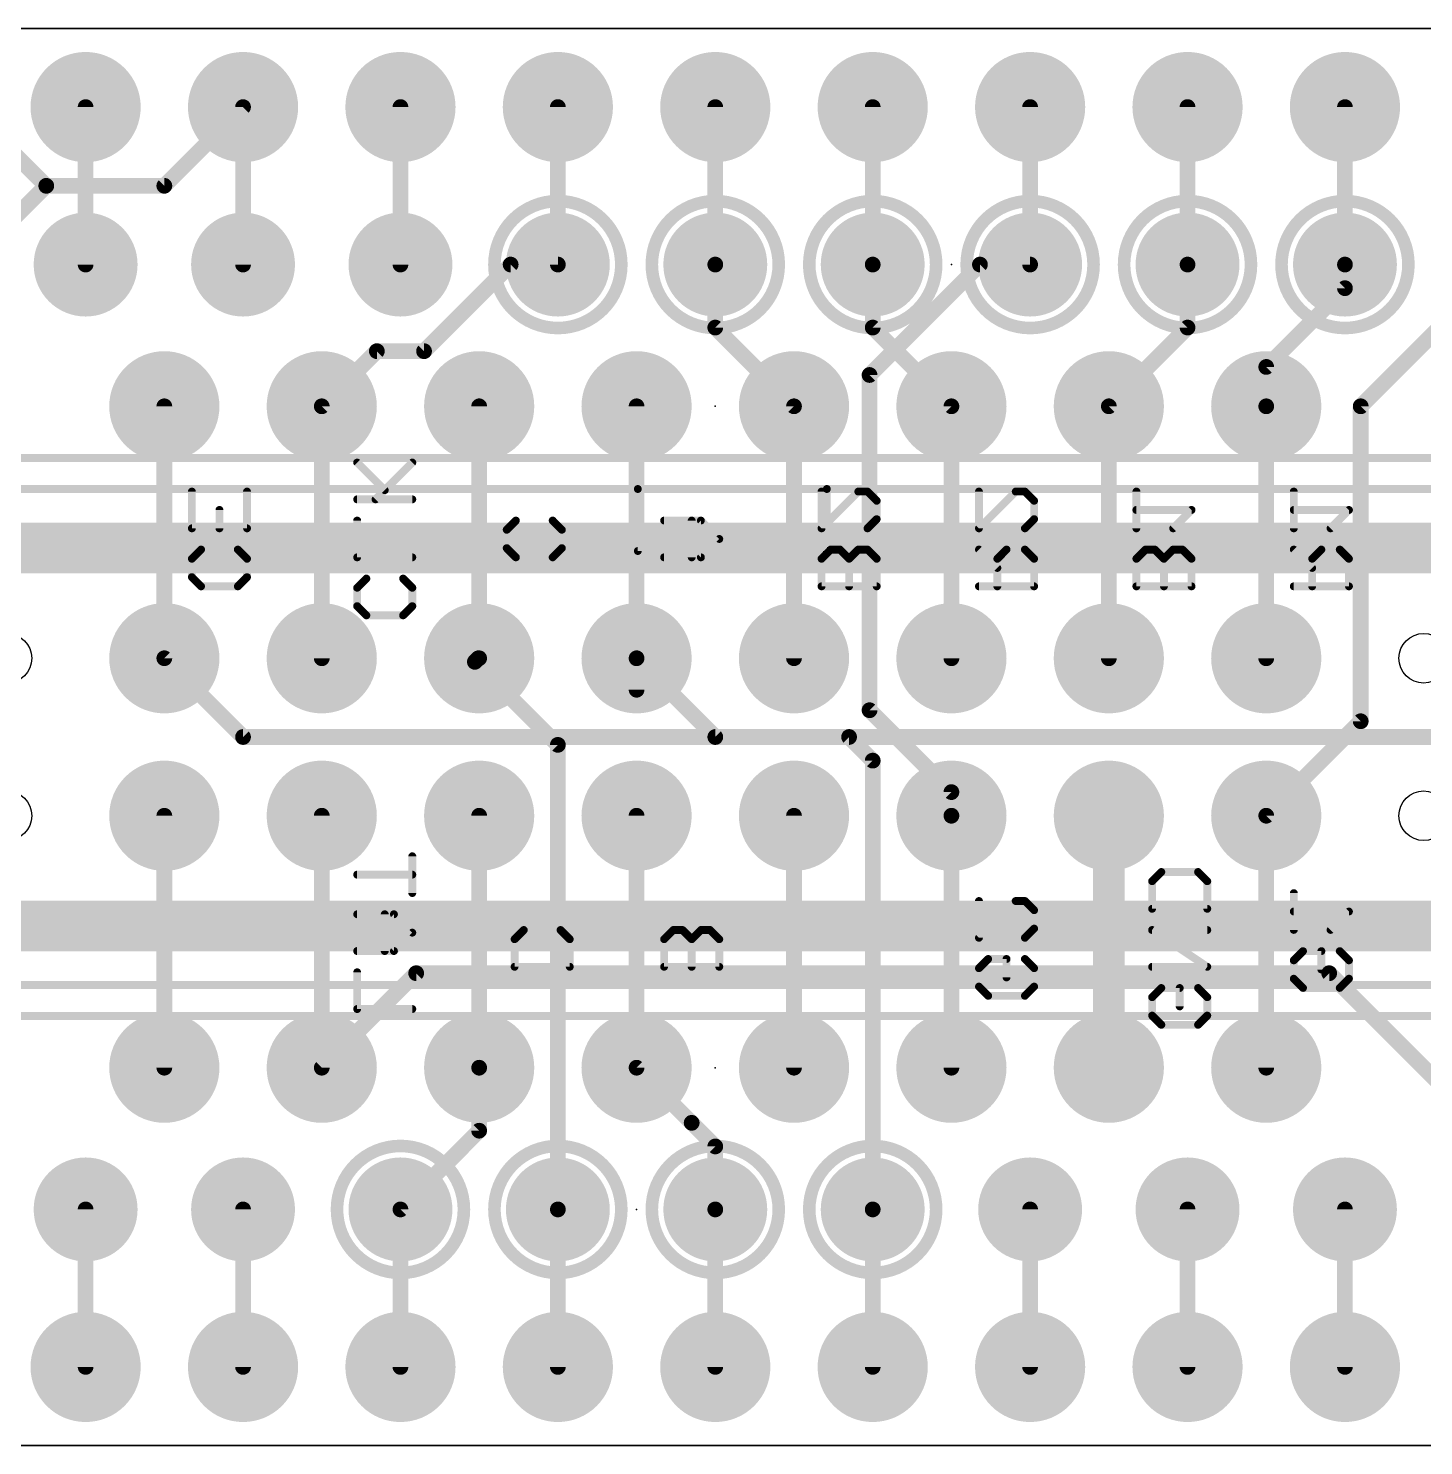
# Model space of a CAD drawing. Extents: x -3.2 to 50.9, y 0 to 22.9.
# Drawn here: x 15.59 to 38.1, y 0 to 22.86 of the extents above; entities that cross this region are included whole.
import ezdxf

# ---------------------------------------------------------------- set-up
doc = ezdxf.new("R2010")
doc.units = 0
for name, color, linetype in [('1', 12, 'CONTINUOUS'), ('16', 5, 'CONTINUOUS'), ('17', 110, 'CONTINUOUS'), ('20', 4, 'CONTINUOUS'), ('21', 40, 'CONTINUOUS'), ('22', 6, 'CONTINUOUS'), ('23', 53, 'CONTINUOUS')]:
    doc.layers.add(name, color=color, linetype=linetype)

# ---------------------------------------------------------------- blocks, each defined once
blk = doc.blocks.new('ROUNDP')
at = {"const_width": 0.5}
blk.add_lwpolyline([(0, -0.25, 1), (0, 0.25, 1), (0, -0.25)], format="xyb", dxfattribs=at)

msp = doc.modelspace()

# ---------------------------------------------------------------- linework, layer by layer
at = {"layer": '1'}
for points, const_width in [([(19.05, 21.59), (17.78, 20.32)], 0.254), ([(15.875, 20.32), (15.24, 20.955)], 0.254), ([(14.732, 19.177), (15.875, 20.32)], 0.254), ([(17.78, 20.32), (15.875, 20.32)], 0.254), ([(29.21, 18.034), (29.21, 19.05)], 0.254), ([(30.48, 16.764), (29.21, 18.034)], 0.254), ([(13.97, 14.478), (16.002, 14.478)], 0.8128), ([(45.212, 14.478), (16.002, 14.478)], 0.8128), ([(15.809, 14.671), (16.002, 14.478)], 0.4064), ([(17.78, 12.7), (19.05, 11.43)], 0.254), ([(19.05, 11.43), (41.021, 11.43)], 0.254), ([(33.02, 10.16), (33.02, 8.382)], 0.508), ([(33.02, 8.382), (14.732, 8.382)], 0.8128), ([(45.212, 8.382), (33.02, 8.382)], 0.8128), ([(21.844, 7.62), (20.32, 6.096)], 0.254), ([(21.844, 7.62), (36.576, 7.62)], 0.254), ([(36.576, 7.62), (39.37, 4.826)], 0.254)]:
    msp.add_lwpolyline(points, dxfattribs=dict(at, const_width=const_width))
for points, const_width in [([(19.0949, 21.5451, 1), (19.0051, 21.6349)], 0.127), ([(15.875, 20.3835, 1), (15.875, 20.2565)], 0.127), ([(15.9199, 20.2751, 1), (15.8301, 20.3649)], 0.127), ([(15.8301, 20.2751, 1), (15.9199, 20.3649)], 0.127), ([(17.7351, 20.3649, 1), (17.8249, 20.2751)], 0.127), ([(17.78, 20.2565, 1), (17.78, 20.3835)], 0.127), ([(29.2735, 19.05, 1), (29.1465, 19.05)], 0.127), ([(29.2549, 18.0789, 1), (29.1651, 17.9891)], 0.127), ([(29.1465, 18.034, 1), (29.2735, 18.034)], 0.127), ([(30.4351, 16.7191, 1), (30.5249, 16.8089)], 0.127), ([(16.002, 14.6812, 1), (16.002, 14.2748)], 0.4064), ([(15.8808, 14.7428, 1), (15.7372, 14.5992)], 0.2032), ([(16.002, 14.2748, 1), (16.002, 14.6812)], 0.4064), ([(15.9302, 14.4062, 1), (16.0738, 14.5498)], 0.2032), ([(17.8249, 12.7449, 1), (17.7351, 12.6551)], 0.127), ([(19.05, 11.4935, 1), (19.05, 11.3665)], 0.127), ([(19.0051, 11.3851, 1), (19.0949, 11.4749)], 0.127), ([(33.147, 10.16, 1), (32.893, 10.16)], 0.254), ([(33.02, 8.5852, 1), (33.02, 8.1788)], 0.4064), ([(33.02, 8.1788, 1), (33.02, 8.5852)], 0.4064), ([(32.893, 8.382, 1), (33.147, 8.382)], 0.254), ([(21.844, 7.6835, 1), (21.844, 7.5565)], 0.127), ([(21.8889, 7.5751, 1), (21.7991, 7.6649)], 0.127), ([(36.6209, 7.6649, 1), (36.5311, 7.5751)], 0.127), ([(36.576, 7.5565, 1), (36.576, 7.6835)], 0.127), ([(20.2751, 6.1409, 1), (20.3649, 6.0511)], 0.127)]:
    msp.add_lwpolyline(points, format="xyb", dxfattribs=dict(at, const_width=const_width))
at = {"layer": '16'}
for points, const_width in [([(16.51, 21.59), (16.51, 19.05)], 0.254), ([(19.05, 19.05), (19.05, 21.59)], 0.254), ([(21.59, 19.05), (21.59, 21.59)], 0.254), ([(24.13, 21.59), (24.13, 19.05)], 0.254), ([(26.67, 19.05), (26.67, 21.59)], 0.254), ([(29.21, 21.59), (29.21, 19.05)], 0.254), ([(31.75, 19.05), (31.75, 21.59)], 0.254), ([(34.29, 21.59), (34.29, 19.05)], 0.254), ([(36.83, 19.05), (36.83, 21.59)], 0.254), ([(21.971, 17.653), (23.368, 19.05)], 0.254), ([(23.368, 19.05), (24.13, 19.05)], 0.254), ([(26.67, 18.034), (26.67, 19.05)], 0.254), ([(29.1592, 17.269), (30.9402, 19.05)], 0.254), ([(30.9402, 19.05), (31.75, 19.05)], 0.254), ([(34.29, 18.034), (34.29, 19.05)], 0.254), ([(36.83, 18.669), (36.83, 19.05)], 0.254), ([(37.084, 16.764), (39.37, 19.05)], 0.254), ([(35.56, 17.399), (36.83, 18.669)], 0.254), ([(27.94, 16.764), (26.67, 18.034)], 0.254), ([(33.02, 16.764), (34.29, 18.034)], 0.254), ([(20.32, 16.764), (21.209, 17.653)], 0.254), ([(21.209, 17.653), (21.971, 17.653)], 0.254), ([(29.1592, 11.8618), (29.1592, 17.269)], 0.254), ([(35.56, 16.764), (35.56, 17.399)], 0.254), ([(17.78, 16.764), (17.78, 12.7)], 0.254), ([(20.32, 12.7), (20.32, 16.764)], 0.254), ([(22.86, 16.764), (22.86, 12.7)], 0.254), ([(25.4, 12.7), (25.4, 16.764)], 0.254), ([(27.94, 16.764), (27.94, 12.7)], 0.254), ([(30.48, 12.7), (30.48, 16.764)], 0.254), ([(33.02, 16.764), (33.02, 12.7)], 0.254), ([(35.56, 12.7), (35.56, 16.764)], 0.254), ([(37.084, 11.684), (37.084, 16.764)], 0.254), ([(22.7907, 12.6423), (22.8484, 12.7)], 0.254), ([(22.8484, 12.7), (22.86, 12.7)], 0.254), ([(25.4, 12.192), (25.4, 12.7)], 0.254), ([(25.4, 12.7), (26.67, 11.43)], 0.254), ([(24.13, 11.303), (22.7907, 12.6423)], 0.254), ([(30.48, 10.541), (29.1592, 11.8618)], 0.254), ([(35.56, 10.16), (37.084, 11.684)], 0.254), ([(24.13, 3.81), (24.13, 11.303)], 0.254), ([(26.67, 11.43), (28.829, 11.43)], 0.254), ([(28.829, 11.43), (29.21, 11.049)], 0.254), ([(29.21, 11.049), (29.21, 3.81)], 0.254), ([(30.48, 10.16), (30.48, 10.541)], 0.254), ([(17.78, 6.096), (17.78, 10.16)], 0.254), ([(20.32, 10.16), (20.32, 6.096)], 0.254), ([(22.86, 10.16), (22.86, 6.096)], 0.254), ([(25.4, 6.096), (25.4, 10.16)], 0.254), ([(27.94, 10.16), (27.94, 6.096)], 0.254), ([(30.48, 6.096), (30.48, 10.16)], 0.254), ([(33.02, 6.096), (33.02, 10.16)], 0.508), ([(35.56, 6.096), (35.56, 10.16)], 0.254), ([(22.86, 6.096), (22.86, 5.08)], 0.254), ([(25.4, 6.096), (26.289, 5.207)], 0.254), ([(26.289, 5.207), (26.67, 4.826)], 0.254), ([(22.86, 5.08), (21.59, 3.81)], 0.254), ([(26.67, 4.826), (26.67, 3.81)], 0.254), ([(16.51, 3.81), (16.51, 1.27)], 0.254), ([(19.05, 3.81), (19.05, 1.27)], 0.254), ([(21.59, 3.81), (21.59, 1.27)], 0.254), ([(24.13, 3.81), (24.13, 1.27)], 0.254), ([(26.67, 3.81), (26.67, 1.27)], 0.254), ([(29.21, 3.81), (29.21, 1.27)], 0.254), ([(31.75, 3.81), (31.75, 1.27)], 0.254), ([(34.29, 3.81), (34.29, 1.27)], 0.254), ([(36.83, 3.81), (36.83, 1.27)], 0.254)]:
    msp.add_lwpolyline(points, dxfattribs=dict(at, const_width=const_width))
for points, const_width in [([(16.5735, 21.59, 1), (16.4465, 21.59)], 0.127), ([(19.1135, 21.59, 1), (18.9865, 21.59)], 0.127), ([(21.6535, 21.59, 1), (21.5265, 21.59)], 0.127), ([(24.1935, 21.59, 1), (24.0665, 21.59)], 0.127), ([(26.7335, 21.59, 1), (26.6065, 21.59)], 0.127), ([(29.2735, 21.59, 1), (29.1465, 21.59)], 0.127), ([(31.8135, 21.59, 1), (31.6865, 21.59)], 0.127), ([(34.3535, 21.59, 1), (34.2265, 21.59)], 0.127), ([(36.8935, 21.59, 1), (36.7665, 21.59)], 0.127), ([(16.4465, 19.05, 1), (16.5735, 19.05)], 0.127), ([(18.9865, 19.05, 1), (19.1135, 19.05)], 0.127), ([(21.5265, 19.05, 1), (21.6535, 19.05)], 0.127), ([(23.368, 19.1135, 1), (23.368, 18.9865)], 0.127), ([(23.4129, 19.0051, 1), (23.3231, 19.0949)], 0.127), ([(24.0665, 19.05, 1), (24.1935, 19.05)], 0.127), ([(24.13, 18.9865, 1), (24.13, 19.1135)], 0.127), ([(26.7335, 19.05, 1), (26.6065, 19.05)], 0.127), ([(26.6065, 19.05, 1), (26.7335, 19.05)], 0.127), ([(29.1465, 19.05, 1), (29.2735, 19.05)], 0.127), ([(30.9402, 19.1135, 1), (30.9402, 18.9865)], 0.127), ([(30.9851, 19.0051, 1), (30.8953, 19.0949)], 0.127), ([(31.6865, 19.05, 1), (31.8135, 19.05)], 0.127), ([(31.75, 18.9865, 1), (31.75, 19.1135)], 0.127), ([(34.3535, 19.05, 1), (34.2265, 19.05)], 0.127), ([(34.2265, 19.05, 1), (34.3535, 19.05)], 0.127), ([(36.8935, 19.05, 1), (36.7665, 19.05)], 0.127), ([(36.7665, 19.05, 1), (36.8935, 19.05)], 0.127), ([(36.8749, 18.6241, 1), (36.7851, 18.7139)], 0.127), ([(36.7665, 18.669, 1), (36.8935, 18.669)], 0.127), ([(26.7149, 18.0789, 1), (26.6251, 17.9891)], 0.127), ([(26.6065, 18.034, 1), (26.7335, 18.034)], 0.127), ([(34.2265, 18.034, 1), (34.3535, 18.034)], 0.127), ([(34.3349, 17.9891, 1), (34.2451, 18.0789)], 0.127), ([(21.209, 17.7165, 1), (21.209, 17.5895)], 0.127), ([(21.2539, 17.6081, 1), (21.1641, 17.6979)], 0.127), ([(21.9261, 17.6979, 1), (22.0159, 17.6081)], 0.127), ([(21.971, 17.5895, 1), (21.971, 17.7165)], 0.127), ([(29.2227, 17.269, 1), (29.0957, 17.269)], 0.127), ([(29.1143, 17.3139, 1), (29.2041, 17.2241)], 0.127), ([(35.6235, 17.399, 1), (35.4965, 17.399)], 0.127), ([(35.5151, 17.4439, 1), (35.6049, 17.3541)], 0.127), ([(17.8435, 16.764, 1), (17.7165, 16.764)], 0.127), ([(20.3835, 16.764, 1), (20.2565, 16.764)], 0.127), ([(20.2751, 16.8089, 1), (20.3649, 16.7191)], 0.127), ([(22.9235, 16.764, 1), (22.7965, 16.764)], 0.127), ([(25.4635, 16.764, 1), (25.3365, 16.764)], 0.127), ([(28.0035, 16.764, 1), (27.8765, 16.764)], 0.127), ([(27.8951, 16.7191, 1), (27.9849, 16.8089)], 0.127), ([(30.5435, 16.764, 1), (30.4165, 16.764)], 0.127), ([(33.0835, 16.764, 1), (32.9565, 16.764)], 0.127), ([(32.9751, 16.8089, 1), (33.0649, 16.7191)], 0.127), ([(35.6235, 16.764, 1), (35.4965, 16.764)], 0.127), ([(35.4965, 16.764, 1), (35.6235, 16.764)], 0.127), ([(37.1475, 16.764, 1), (37.0205, 16.764)], 0.127), ([(37.0391, 16.8089, 1), (37.1289, 16.7191)], 0.127), ([(22.8484, 12.7635, 1), (22.8484, 12.6365)], 0.127), ([(22.8933, 12.6551, 1), (22.8035, 12.7449)], 0.127), ([(22.86, 12.6365, 1), (22.86, 12.7635)], 0.127), ([(25.4635, 12.7, 1), (25.3365, 12.7)], 0.127), ([(25.4449, 12.7449, 1), (25.3551, 12.6551)], 0.127), ([(17.7165, 12.7, 1), (17.8435, 12.7)], 0.127), ([(20.2565, 12.7, 1), (20.3835, 12.7)], 0.127), ([(22.8356, 12.6872, 1), (22.7458, 12.5974)], 0.127), ([(22.7458, 12.6872, 1), (22.8356, 12.5974)], 0.127), ([(22.7965, 12.7, 1), (22.9235, 12.7)], 0.127), ([(25.3365, 12.7, 1), (25.4635, 12.7)], 0.127), ([(27.8765, 12.7, 1), (28.0035, 12.7)], 0.127), ([(30.4165, 12.7, 1), (30.5435, 12.7)], 0.127), ([(32.9565, 12.7, 1), (33.0835, 12.7)], 0.127), ([(35.4965, 12.7, 1), (35.6235, 12.7)], 0.127), ([(25.3365, 12.192, 1), (25.4635, 12.192)], 0.127), ([(29.2041, 11.9067, 1), (29.1143, 11.8169)], 0.127), ([(29.0957, 11.8618, 1), (29.2227, 11.8618)], 0.127), ([(37.0205, 11.684, 1), (37.1475, 11.684)], 0.127), ([(37.1289, 11.6391, 1), (37.0391, 11.7289)], 0.127), ([(24.1935, 11.303, 1), (24.0665, 11.303)], 0.127), ([(26.67, 11.4935, 1), (26.67, 11.3665)], 0.127), ([(26.6251, 11.3851, 1), (26.7149, 11.4749)], 0.127), ([(28.8739, 11.4749, 1), (28.7841, 11.3851)], 0.127), ([(28.829, 11.3665, 1), (28.829, 11.4935)], 0.127), ([(24.0851, 11.2581, 1), (24.1749, 11.3479)], 0.127), ([(29.2735, 11.049, 1), (29.1465, 11.049)], 0.127), ([(29.1651, 11.0041, 1), (29.2549, 11.0939)], 0.127), ([(30.5435, 10.541, 1), (30.4165, 10.541)], 0.127), ([(30.4351, 10.4961, 1), (30.5249, 10.5859)], 0.127), ([(20.3835, 10.16, 1), (20.2565, 10.16)], 0.127), ([(30.5435, 10.16, 1), (30.4165, 10.16)], 0.127), ([(33.147, 10.16, 1), (32.893, 10.16)], 0.254), ([(35.6235, 10.16, 1), (35.4965, 10.16)], 0.127), ([(17.8435, 10.16, 1), (17.7165, 10.16)], 0.127), ([(22.9235, 10.16, 1), (22.7965, 10.16)], 0.127), ([(25.4635, 10.16, 1), (25.3365, 10.16)], 0.127), ([(28.0035, 10.16, 1), (27.8765, 10.16)], 0.127), ([(30.4165, 10.16, 1), (30.5435, 10.16)], 0.127), ([(35.5151, 10.2049, 1), (35.6049, 10.1151)], 0.127), ([(22.9235, 6.096, 1), (22.7965, 6.096)], 0.127), ([(25.4449, 6.1409, 1), (25.3551, 6.0511)], 0.127), ([(32.893, 6.096, 1), (33.147, 6.096)], 0.254), ([(17.7165, 6.096, 1), (17.8435, 6.096)], 0.127), ([(20.2565, 6.096, 1), (20.3835, 6.096)], 0.127), ([(22.7965, 6.096, 1), (22.9235, 6.096)], 0.127), ([(25.3365, 6.096, 1), (25.4635, 6.096)], 0.127), ([(27.8765, 6.096, 1), (28.0035, 6.096)], 0.127), ([(30.4165, 6.096, 1), (30.5435, 6.096)], 0.127), ([(35.4965, 6.096, 1), (35.6235, 6.096)], 0.127), ([(26.3339, 5.2519, 1), (26.2441, 5.1621)], 0.127), ([(26.2441, 5.1621, 1), (26.3339, 5.2519)], 0.127), ([(22.7965, 5.08, 1), (22.9235, 5.08)], 0.127), ([(22.9049, 5.0351, 1), (22.8151, 5.1249)], 0.127), ([(26.7335, 4.826, 1), (26.6065, 4.826)], 0.127), ([(26.6251, 4.7811, 1), (26.7149, 4.8709)], 0.127), ([(16.5735, 3.81, 1), (16.4465, 3.81)], 0.127), ([(19.1135, 3.81, 1), (18.9865, 3.81)], 0.127), ([(21.6535, 3.81, 1), (21.5265, 3.81)], 0.127), ([(21.5451, 3.8549, 1), (21.6349, 3.7651)], 0.127), ([(24.1935, 3.81, 1), (24.0665, 3.81)], 0.127), ([(26.7335, 3.81, 1), (26.6065, 3.81)], 0.127), ([(29.2735, 3.81, 1), (29.1465, 3.81)], 0.127), ([(31.8135, 3.81, 1), (31.6865, 3.81)], 0.127), ([(34.3535, 3.81, 1), (34.2265, 3.81)], 0.127), ([(36.8935, 3.81, 1), (36.7665, 3.81)], 0.127), ([(24.0665, 3.81, 1), (24.1935, 3.81)], 0.127), ([(26.6065, 3.81, 1), (26.7335, 3.81)], 0.127), ([(29.1465, 3.81, 1), (29.2735, 3.81)], 0.127), ([(16.4465, 1.27, 1), (16.5735, 1.27)], 0.127), ([(18.9865, 1.27, 1), (19.1135, 1.27)], 0.127), ([(21.5265, 1.27, 1), (21.6535, 1.27)], 0.127), ([(24.0665, 1.27, 1), (24.1935, 1.27)], 0.127), ([(26.6065, 1.27, 1), (26.7335, 1.27)], 0.127), ([(29.1465, 1.27, 1), (29.2735, 1.27)], 0.127), ([(31.6865, 1.27, 1), (31.8135, 1.27)], 0.127), ([(34.2265, 1.27, 1), (34.3535, 1.27)], 0.127), ([(36.7665, 1.27, 1), (36.8935, 1.27)], 0.127)]:
    msp.add_lwpolyline(points, format="xyb", dxfattribs=dict(at, const_width=const_width))
at = {"layer": '20'}
for p, q in [((2.54, 22.86), (48.26, 22.86)), ((48.26, 22.86), (2.54, 22.86)), ((48.26, 0), (2.54, 0)), ((2.54, 0), (48.26, 0))]:
    msp.add_line(p, q, dxfattribs=at)
for centre in [(15.24, 12.7), (38.1, 12.7), (15.24, 10.16), (38.1, 10.16)]:
    msp.add_circle(centre, 0.4, dxfattribs=at)
at = {"layer": '21'}
for points, const_width in [([(24.13, 18.0261, 1), (24.13, 20.0739, 1), (24.13, 18.0261)], 0.2032), ([(26.67, 18.0261, 1), (26.67, 20.0739, 1), (26.67, 18.0261)], 0.2032), ([(29.21, 18.0261, 1), (29.21, 20.0739, 1), (29.21, 18.0261)], 0.2032), ([(31.75, 18.0261, 1), (31.75, 20.0739, 1), (31.75, 18.0261)], 0.2032), ([(34.29, 18.0261, 1), (34.29, 20.0739, 1), (34.29, 18.0261)], 0.2032), ([(36.83, 18.0261, 1), (36.83, 20.0739, 1), (36.83, 18.0261)], 0.2032), ([(25.42, 15.4618, 1), (25.42, 15.3983)], 0.0635), ([(25.4518, 15.43, 1), (25.3883, 15.43)], 0.0635), ([(25.42, 15.3983, 1), (25.42, 15.4618)], 0.0635), ([(28.47, 15.4618, 1), (28.47, 15.3983)], 0.0635), ([(28.5018, 15.43, 1), (28.4383, 15.43)], 0.0635), ([(28.47, 15.3983, 1), (28.47, 15.4618)], 0.0635), ([(25.42, 14.4618, 1), (25.42, 14.3983)], 0.0635), ([(25.3883, 14.43, 1), (25.4518, 14.43)], 0.0635), ([(28.4383, 14.43, 1), (28.5018, 14.43)], 0.0635), ([(28.47, 14.3983, 1), (28.47, 14.4618)], 0.0635), ([(21.59, 2.7861, 1), (21.59, 4.8339, 1), (21.59, 2.7861)], 0.2032), ([(24.13, 2.7861, 1), (24.13, 4.8339, 1), (24.13, 2.7861)], 0.2032), ([(26.67, 2.7861, 1), (26.67, 4.8339, 1), (26.67, 2.7861)], 0.2032), ([(29.21, 2.7861, 1), (29.21, 4.8339, 1), (29.21, 2.7861)], 0.2032)]:
    msp.add_lwpolyline(points, format="xyb", dxfattribs=dict(at, const_width=const_width))
at = {"layer": '21', "const_width": 0.127}
for points in [[(40.67, 15.93), (12.67, 15.93)], [(25.42, 15.43), (13.17, 15.43)], [(28.47, 15.43), (25.42, 15.43)], [(25.42, 14.43), (25.42, 15.43)], [(40.17, 15.43), (28.47, 15.43)], [(28.47, 15.43), (28.47, 14.43)], [(28.47, 14.43), (25.42, 14.43)], [(13.17, 7.43), (40.17, 7.43)], [(12.67, 6.93), (40.67, 6.93)]]:
    msp.add_lwpolyline(points, dxfattribs=at)
at = {"layer": '22', "const_width": 0.0635}
for points in [[(20.914, 15.8789, 1), (20.869, 15.834)], [(21.8037, 15.834, 1), (21.7588, 15.8789)], [(18.2563, 15.3887, 1), (18.1928, 15.3887)], [(19.146, 15.3887, 1), (19.0825, 15.3887)], [(20.8915, 15.295, 1), (20.8915, 15.2315)], [(21.1656, 15.2857, 1), (21.2105, 15.2408)], [(21.3139, 15.3891, 1), (21.3588, 15.434)], [(21.7813, 15.2315, 1), (21.7813, 15.295)], [(28.4163, 15.3887, 1), (28.3528, 15.3887)], [(28.9777, 15.4204, 1), (28.9777, 15.3569)], [(29.0001, 15.3662, 1), (28.9552, 15.4111)], [(29.1484, 15.4111, 1), (29.1035, 15.3662)], [(29.126, 15.3569, 1), (29.126, 15.4204)], [(30.9563, 15.3887, 1), (30.8928, 15.3887)], [(31.5177, 15.4204, 1), (31.5177, 15.3569)], [(31.5401, 15.3662, 1), (31.4952, 15.4111)], [(31.6884, 15.4111, 1), (31.6435, 15.3662)], [(31.666, 15.3569, 1), (31.666, 15.4204)], [(33.4963, 15.3887, 1), (33.4327, 15.3887)], [(36.0363, 15.3887, 1), (35.9727, 15.3887)], [(18.7011, 15.0921, 1), (18.6376, 15.0921)], [(29.306, 15.2404, 1), (29.2425, 15.2404)], [(29.2518, 15.2179, 1), (29.2967, 15.2628)], [(31.846, 15.2404, 1), (31.7825, 15.2404)], [(31.7918, 15.2179, 1), (31.8367, 15.2628)], [(33.4645, 15.1238, 1), (33.4645, 15.0603)], [(34.3767, 15.0696, 1), (34.3318, 15.1145)], [(34.3543, 15.0603, 1), (34.3543, 15.1238)], [(36.0045, 15.1238, 1), (36.0045, 15.0603)], [(36.9167, 15.0696, 1), (36.8718, 15.1145)], [(36.8943, 15.0603, 1), (36.8943, 15.1238)], [(18.2245, 14.8273, 1), (18.2245, 14.7637)], [(19.1143, 14.7637, 1), (19.1143, 14.8273)], [(20.9232, 14.9209, 1), (20.8598, 14.9209)], [(23.4752, 14.8985, 1), (23.4303, 14.9434)], [(24.0684, 14.9434, 1), (24.0235, 14.8985)], [(25.8445, 14.9527, 1), (25.8445, 14.8892)], [(26.3211, 14.9209, 1), (26.2576, 14.9209)], [(26.4601, 14.9434, 1), (26.4152, 14.8985)], [(26.4377, 14.8892, 1), (26.4377, 14.9527)], [(29.2425, 14.9438, 1), (29.306, 14.9438)], [(29.2967, 14.9213, 1), (29.2518, 14.9662)], [(31.7825, 14.9438, 1), (31.846, 14.9438)], [(31.8367, 14.9213, 1), (31.7918, 14.9662)], [(18.1928, 14.7955, 1), (18.2563, 14.7955)], [(18.6376, 14.7955, 1), (18.7011, 14.7955)], [(19.0825, 14.7955, 1), (19.146, 14.7955)], [(23.282, 14.7951, 1), (23.327, 14.7502)], [(23.3362, 14.7726, 1), (23.2728, 14.7726)], [(24.226, 14.7726, 1), (24.1625, 14.7726)], [(24.1718, 14.7502, 1), (24.2167, 14.7951)], [(26.7567, 14.6019, 1), (26.7118, 14.6468)], [(26.7118, 14.6019, 1), (26.7567, 14.6468)], [(28.362, 14.818, 1), (28.407, 14.773)], [(28.3528, 14.7955, 1), (28.4163, 14.7955)], [(29.1035, 14.818, 1), (29.1484, 14.773)], [(30.902, 14.818, 1), (30.947, 14.773)], [(30.8928, 14.7955, 1), (30.9563, 14.7955)], [(31.6435, 14.818, 1), (31.6884, 14.773)], [(33.4327, 14.7955, 1), (33.4963, 14.7955)], [(34.0352, 14.818, 1), (34.0801, 14.773)], [(35.9727, 14.7955, 1), (36.0363, 14.7955)], [(36.5752, 14.818, 1), (36.6201, 14.773)], [(18.3728, 14.4849, 1), (18.3728, 14.4214)], [(18.3952, 14.4307, 1), (18.3503, 14.4756)], [(18.9884, 14.4756, 1), (18.9435, 14.4307)], [(18.966, 14.4214, 1), (18.966, 14.4849)], [(23.327, 14.4985, 1), (23.282, 14.4536)], [(23.2728, 14.476, 1), (23.3362, 14.476)], [(24.1625, 14.476, 1), (24.226, 14.476)], [(24.2167, 14.4536, 1), (24.1718, 14.4985)], [(28.5328, 14.4849, 1), (28.5328, 14.4214)], [(28.5552, 14.4307, 1), (28.5103, 14.4756)], [(28.7035, 14.4756, 1), (28.6586, 14.4307)], [(28.6811, 14.4214, 1), (28.6811, 14.4849)], [(28.9777, 14.4849, 1), (28.9777, 14.4214)], [(29.0001, 14.4307, 1), (28.9552, 14.4756)], [(29.1484, 14.4756, 1), (29.1035, 14.4307)], [(29.126, 14.4214, 1), (29.126, 14.4849)], [(30.947, 14.4756, 1), (30.902, 14.4307)], [(31.3694, 14.4849, 1), (31.3694, 14.4214)], [(31.3918, 14.4307, 1), (31.3469, 14.4756)], [(31.6884, 14.4756, 1), (31.6435, 14.4307)], [(31.666, 14.4214, 1), (31.666, 14.4849)], [(33.6128, 14.4849, 1), (33.6128, 14.4214)], [(33.6352, 14.4307, 1), (33.5903, 14.4756)], [(33.7835, 14.4756, 1), (33.7386, 14.4307)], [(33.7611, 14.4214, 1), (33.7611, 14.4849)], [(34.0577, 14.4849, 1), (34.0577, 14.4214)], [(34.0801, 14.4307, 1), (34.0352, 14.4756)], [(34.2284, 14.4756, 1), (34.1835, 14.4307)], [(34.206, 14.4214, 1), (34.206, 14.4849)], [(36.027, 14.4756, 1), (35.982, 14.4307)], [(36.4494, 14.4849, 1), (36.4494, 14.4214)], [(36.4718, 14.4307, 1), (36.4269, 14.4756)], [(36.7684, 14.4756, 1), (36.7235, 14.4307)], [(36.746, 14.4214, 1), (36.746, 14.4849)], [(18.2563, 14.3049, 1), (18.1928, 14.3049)], [(18.202, 14.3273, 1), (18.247, 14.2824)], [(19.146, 14.3049, 1), (19.0825, 14.3049)], [(19.0918, 14.2824, 1), (19.1367, 14.3273)], [(20.8915, 14.3595, 1), (20.8915, 14.296)], [(20.8598, 14.3277, 1), (20.9232, 14.3277)], [(21.7813, 14.296, 1), (21.7813, 14.3595)], [(23.4528, 14.3595, 1), (23.4528, 14.296)], [(23.4303, 14.3053, 1), (23.4752, 14.3502)], [(24.0235, 14.3502, 1), (24.0684, 14.3053)], [(24.046, 14.296, 1), (24.046, 14.3595)], [(25.8445, 14.3595, 1), (25.8445, 14.296)], [(26.2576, 14.3277, 1), (26.3211, 14.3277)], [(26.4152, 14.3502, 1), (26.4601, 14.3053)], [(26.4377, 14.296, 1), (26.4377, 14.3595)], [(28.4163, 14.3049, 1), (28.3528, 14.3049)], [(28.362, 14.3273, 1), (28.407, 14.2824)], [(28.8611, 14.3049, 1), (28.7976, 14.3049)], [(28.8069, 14.3273, 1), (28.8518, 14.2824)], [(28.8069, 14.2824, 1), (28.8518, 14.3273)], [(29.306, 14.3049, 1), (29.2425, 14.3049)], [(29.2518, 14.2824, 1), (29.2967, 14.3273)], [(31.2528, 14.3049, 1), (31.1893, 14.3049)], [(31.1986, 14.3273, 1), (31.2435, 14.2824)], [(31.1986, 14.1341, 1), (31.2435, 14.179)], [(31.846, 14.3049, 1), (31.7825, 14.3049)], [(31.7918, 14.2824, 1), (31.8367, 14.3273)], [(33.4963, 14.3049, 1), (33.4327, 14.3049)], [(33.442, 14.3273, 1), (33.487, 14.2824)], [(33.9411, 14.3049, 1), (33.8776, 14.3049)], [(33.8869, 14.3273, 1), (33.9318, 14.2824)], [(33.8869, 14.2824, 1), (33.9318, 14.3273)], [(34.386, 14.3049, 1), (34.3225, 14.3049)], [(34.3318, 14.2824, 1), (34.3767, 14.3273)], [(36.3328, 14.3049, 1), (36.2693, 14.3049)], [(36.2786, 14.3273, 1), (36.3235, 14.2824)], [(36.2786, 14.1341, 1), (36.3235, 14.179)], [(36.926, 14.3049, 1), (36.8625, 14.3049)], [(36.8718, 14.2824, 1), (36.9167, 14.3273)], [(18.247, 14.0307, 1), (18.202, 13.9858)], [(18.1928, 14.0083, 1), (18.2563, 14.0083)], [(19.0825, 14.0083, 1), (19.146, 14.0083)], [(19.1367, 13.9858, 1), (19.0918, 14.0307)], [(21.0622, 13.9629, 1), (21.0173, 14.0078)], [(21.6554, 14.0078, 1), (21.6105, 13.9629)], [(18.3728, 13.8917, 1), (18.3728, 13.8282)], [(18.3503, 13.8375, 1), (18.3952, 13.8824)], [(18.9435, 13.8824, 1), (18.9884, 13.8375)], [(18.966, 13.8282, 1), (18.966, 13.8917)], [(20.869, 13.8596, 1), (20.914, 13.8146)], [(20.9232, 13.8371, 1), (20.8598, 13.8371)], [(21.813, 13.8371, 1), (21.7495, 13.8371)], [(21.7588, 13.8146, 1), (21.8037, 13.8596)], [(28.3845, 13.8917, 1), (28.3845, 13.8282)], [(28.3528, 13.86, 1), (28.4163, 13.86)], [(28.7976, 13.86, 1), (28.8611, 13.86)], [(29.2425, 13.86, 1), (29.306, 13.86)], [(29.2743, 13.8282, 1), (29.2743, 13.8917)], [(30.9245, 13.8917, 1), (30.9245, 13.8282)], [(31.1893, 13.86, 1), (31.2528, 13.86)], [(31.7825, 13.86, 1), (31.846, 13.86)], [(31.8143, 13.8282, 1), (31.8143, 13.8917)], [(33.4327, 13.86, 1), (33.4963, 13.86)], [(33.4645, 13.8917, 1), (33.4645, 13.8282)], [(33.8776, 13.86, 1), (33.9411, 13.86)], [(34.3225, 13.86, 1), (34.386, 13.86)], [(34.3543, 13.8282, 1), (34.3543, 13.8917)], [(36.0045, 13.8917, 1), (36.0045, 13.8282)], [(36.2693, 13.86, 1), (36.3328, 13.86)], [(36.8625, 13.86, 1), (36.926, 13.86)], [(36.8943, 13.8282, 1), (36.8943, 13.8917)], [(20.914, 13.563, 1), (20.869, 13.5181)], [(20.8598, 13.5405, 1), (20.9232, 13.5405)], [(21.7495, 13.5405, 1), (21.813, 13.5405)], [(21.8037, 13.5181, 1), (21.7588, 13.563)], [(21.0398, 13.424, 1), (21.0398, 13.3605)], [(21.0173, 13.3698, 1), (21.0622, 13.4147)], [(21.6105, 13.4147, 1), (21.6554, 13.3698)], [(21.633, 13.3605, 1), (21.633, 13.424)], [(21.813, 9.5064, 1), (21.7495, 9.5064)], [(20.8915, 9.2416, 1), (20.8915, 9.1781)], [(21.7813, 9.1781, 1), (21.7813, 9.2416)], [(33.7503, 9.1041, 1), (33.6867, 9.1041)], [(33.696, 9.1266, 1), (33.741, 9.0817)], [(33.8668, 9.2842, 1), (33.8668, 9.2207)], [(33.8892, 9.23, 1), (33.8443, 9.2749)], [(34.4824, 9.2749, 1), (34.4375, 9.23)], [(34.46, 9.2207, 1), (34.46, 9.2842)], [(34.64, 9.1041, 1), (34.5765, 9.1041)], [(34.5858, 9.0817, 1), (34.6307, 9.1266)], [(21.7495, 8.9133, 1), (21.813, 8.9133)], [(36.0363, 8.9117, 1), (35.9727, 8.9117)], [(30.9563, 8.7847, 1), (30.8928, 8.7847)], [(31.5177, 8.8164, 1), (31.5177, 8.7529)], [(31.5401, 8.7622, 1), (31.4952, 8.8071)], [(31.6884, 8.8071, 1), (31.6435, 8.7622)], [(31.666, 8.7529, 1), (31.666, 8.8164)], [(31.846, 8.6364, 1), (31.7825, 8.6364)], [(31.7918, 8.6139, 1), (31.8367, 8.6588)], [(33.6867, 8.6593, 1), (33.7503, 8.6593)], [(33.7185, 8.691, 1), (33.7185, 8.6275)], [(34.5765, 8.6593, 1), (34.64, 8.6593)], [(34.6083, 8.6275, 1), (34.6083, 8.691)], [(20.8915, 8.6027, 1), (20.8915, 8.5392)], [(21.3681, 8.5709, 1), (21.3046, 8.5709)], [(21.5071, 8.5934, 1), (21.4622, 8.5485)], [(21.4847, 8.5392, 1), (21.4847, 8.6027)], [(36.0045, 8.6468, 1), (36.0045, 8.5833)], [(36.9167, 8.5926, 1), (36.8718, 8.6375)], [(36.8943, 8.5833, 1), (36.8943, 8.6468)], [(21.8037, 8.2519, 1), (21.7588, 8.2968)], [(21.7588, 8.2519, 1), (21.8037, 8.2968)], [(23.4632, 8.1686, 1), (23.3998, 8.1686)], [(23.5798, 8.3487, 1), (23.5798, 8.2852)], [(23.6022, 8.2945, 1), (23.5573, 8.3394)], [(24.1954, 8.3394, 1), (24.1505, 8.2945)], [(24.173, 8.2852, 1), (24.173, 8.3487)], [(24.353, 8.1686, 1), (24.2895, 8.1686)], [(25.8762, 8.1686, 1), (25.8128, 8.1686)], [(25.9928, 8.3487, 1), (25.9928, 8.2852)], [(26.0152, 8.2945, 1), (25.9703, 8.3394)], [(26.1635, 8.3394, 1), (26.1186, 8.2945)], [(26.1411, 8.2852, 1), (26.1411, 8.3487)], [(26.3211, 8.1686, 1), (26.2576, 8.1686)], [(26.4377, 8.3487, 1), (26.4377, 8.2852)], [(26.4601, 8.2945, 1), (26.4152, 8.3394)], [(26.6084, 8.3394, 1), (26.5635, 8.2945)], [(26.586, 8.2852, 1), (26.586, 8.3487)], [(26.766, 8.1686, 1), (26.7025, 8.1686)], [(30.902, 8.214, 1), (30.947, 8.169)], [(31.6435, 8.214, 1), (31.6884, 8.169)], [(31.7825, 8.3398, 1), (31.846, 8.3398)], [(31.8367, 8.3173, 1), (31.7918, 8.3622)], [(33.7361, 8.3433, 1), (33.7009, 8.2905)], [(33.7185, 8.3487, 1), (33.7185, 8.2852)], [(34.6083, 8.2852, 1), (34.6083, 8.3487)], [(35.9727, 8.3185, 1), (36.0363, 8.3185)], [(36.5752, 8.341, 1), (36.6201, 8.296)], [(20.8915, 8.0095, 1), (20.8915, 7.946)], [(21.3046, 7.9777, 1), (21.3681, 7.9777)], [(21.4622, 8.0002, 1), (21.5071, 7.9553)], [(21.4847, 7.946, 1), (21.4847, 8.0095)], [(23.409, 8.1911, 1), (23.454, 8.1462)], [(24.2988, 8.1462, 1), (24.3437, 8.1911)], [(25.822, 8.1911, 1), (25.867, 8.1462)], [(26.2669, 8.1911, 1), (26.3118, 8.1462)], [(26.2669, 8.1462, 1), (26.3118, 8.1911)], [(26.7118, 8.1462, 1), (26.7567, 8.1911)], [(30.8928, 8.1915, 1), (30.9563, 8.1915)], [(36.1528, 8.0079, 1), (36.1528, 7.9444)], [(36.1752, 7.9537, 1), (36.1303, 7.9986)], [(36.4811, 7.9762, 1), (36.4176, 7.9762)], [(36.4494, 7.9444, 1), (36.4494, 8.0079)], [(36.7684, 7.9986, 1), (36.7235, 7.9537)], [(23.4315, 7.7555, 1), (23.4315, 7.692)], [(24.3213, 7.692, 1), (24.3213, 7.7555)], [(25.8445, 7.7555, 1), (25.8445, 7.692)], [(26.7343, 7.692, 1), (26.7343, 7.7555)], [(31.0728, 7.8809, 1), (31.0728, 7.8174)], [(31.0952, 7.8267, 1), (31.0503, 7.8716)], [(31.4011, 7.8492, 1), (31.3376, 7.8492)], [(31.3694, 7.8174, 1), (31.3694, 7.8809)], [(31.6884, 7.8716, 1), (31.6435, 7.8267)], [(33.7185, 7.7555, 1), (33.7185, 7.692)], [(34.5906, 7.6973, 1), (34.6259, 7.7502)], [(34.6083, 7.692, 1), (34.6083, 7.7555)], [(36.0363, 7.8279, 1), (35.9727, 7.8279)], [(35.982, 7.8503, 1), (36.027, 7.8054)], [(36.926, 7.8279, 1), (36.8625, 7.8279)], [(36.8718, 7.8054, 1), (36.9167, 7.8503)], [(20.9232, 7.6354, 1), (20.8598, 7.6354)], [(23.3998, 7.7237, 1), (23.4632, 7.7237)], [(24.2895, 7.7237, 1), (24.353, 7.7237)], [(25.8128, 7.7237, 1), (25.8762, 7.7237)], [(26.2576, 7.7237, 1), (26.3211, 7.7237)], [(26.7025, 7.7237, 1), (26.766, 7.7237)], [(30.902, 7.7233, 1), (30.947, 7.6784)], [(30.9563, 7.7009, 1), (30.8928, 7.7009)], [(31.3376, 7.5526, 1), (31.4011, 7.5526)], [(31.846, 7.7009, 1), (31.7825, 7.7009)], [(31.7918, 7.6784, 1), (31.8367, 7.7233)], [(36.027, 7.5537, 1), (35.982, 7.5088)], [(35.9727, 7.5313, 1), (36.0363, 7.5313)], [(36.4176, 7.6796, 1), (36.4811, 7.6796)], [(36.8625, 7.5313, 1), (36.926, 7.5313)], [(36.9167, 7.5088, 1), (36.8718, 7.5537)], [(30.947, 7.4267, 1), (30.902, 7.3818)], [(30.8928, 7.4043, 1), (30.9563, 7.4043)], [(31.0728, 7.2877, 1), (31.0728, 7.2242)], [(31.666, 7.2242, 1), (31.666, 7.2877)], [(31.7825, 7.4043, 1), (31.846, 7.4043)], [(31.8367, 7.3818, 1), (31.7918, 7.4267)], [(33.8668, 7.4131, 1), (33.8668, 7.3496)], [(33.8892, 7.3589, 1), (33.8443, 7.4038)], [(34.1951, 7.3814, 1), (34.1316, 7.3814)], [(34.1634, 7.3496, 1), (34.1634, 7.4131)], [(34.4824, 7.4038, 1), (34.4375, 7.3589)], [(36.1528, 7.4147, 1), (36.1528, 7.3512)], [(36.1303, 7.3605, 1), (36.1752, 7.4054)], [(36.7235, 7.4054, 1), (36.7684, 7.3605)], [(36.746, 7.3512, 1), (36.746, 7.4147)], [(20.8915, 7.074, 1), (20.8915, 7.0105)], [(21.7813, 7.0105, 1), (21.7813, 7.074)], [(31.0503, 7.2335, 1), (31.0952, 7.2784)], [(31.6435, 7.2784, 1), (31.6884, 7.2335)], [(33.7503, 7.2331, 1), (33.6867, 7.2331)], [(33.696, 7.2556, 1), (33.741, 7.2106)], [(34.1316, 7.0848, 1), (34.1951, 7.0848)], [(34.64, 7.2331, 1), (34.5765, 7.2331)], [(34.5858, 7.2106, 1), (34.6307, 7.2556)], [(20.8598, 7.0422, 1), (20.9232, 7.0422)], [(33.6867, 6.9365, 1), (33.7503, 6.9365)], [(33.741, 6.959, 1), (33.696, 6.9141)], [(34.5765, 6.9365, 1), (34.64, 6.9365)], [(34.6307, 6.9141, 1), (34.5858, 6.959)], [(33.8668, 6.82, 1), (33.8668, 6.7565)], [(33.8443, 6.7658, 1), (33.8892, 6.8107)], [(34.4375, 6.8107, 1), (34.4824, 6.7658)], [(34.46, 6.7565, 1), (34.46, 6.82)]]:
    msp.add_lwpolyline(points, format="xyb", dxfattribs=at)
at = {"layer": '22', "const_width": 0.127}
for points in [[(21.3364, 15.4116), (20.8915, 15.8564)], [(21.1881, 15.2633), (21.7813, 15.8564)], [(18.2245, 14.7955), (18.2245, 15.3887)], [(19.1143, 15.3887), (19.1143, 14.7955)], [(21.7813, 15.2633), (20.8915, 15.2633)], [(28.3845, 15.3887), (28.3845, 14.7955)], [(28.3845, 14.7955), (28.9777, 15.3887)], [(28.9777, 15.3887), (29.126, 15.3887)], [(29.126, 15.3887), (29.2743, 15.2404)], [(30.9245, 15.3887), (30.9245, 14.7955)], [(30.9245, 14.7955), (31.5177, 15.3887)], [(31.5177, 15.3887), (31.666, 15.3887)], [(31.666, 15.3887), (31.8143, 15.2404)], [(33.4645, 14.7955), (33.4645, 15.3887)], [(36.0045, 14.7955), (36.0045, 15.3887)], [(18.6694, 14.7955), (18.6694, 15.0921)], [(29.2743, 15.2404), (29.2743, 14.9438)], [(31.8143, 15.2404), (31.8143, 14.9438)], [(34.3543, 15.0921), (33.4645, 15.0921)], [(34.0577, 14.7955), (34.3543, 15.0921)], [(36.8943, 15.0921), (36.0045, 15.0921)], [(36.5977, 14.7955), (36.8943, 15.0921)], [(19.1143, 14.7955), (18.2245, 14.7955)], [(20.8915, 14.3277), (20.8915, 14.9209)], [(23.3045, 14.7726), (23.4528, 14.9209)], [(24.046, 14.9209), (24.1943, 14.7726)], [(26.4377, 14.9209), (25.8445, 14.9209)], [(26.2894, 14.3277), (26.2894, 14.9209)], [(26.7343, 14.6243), (26.4377, 14.9209)], [(29.2743, 14.9438), (29.126, 14.7955)], [(31.8143, 14.9438), (31.666, 14.7955)], [(23.3045, 14.476), (23.3045, 14.7726)], [(24.1943, 14.7726), (24.1943, 14.476)], [(26.4377, 14.3277), (26.7343, 14.6243)], [(18.2245, 14.3049), (18.3728, 14.4532)], [(18.3728, 14.4532), (18.966, 14.4532)], [(18.966, 14.4532), (19.1143, 14.3049)], [(23.4528, 14.3277), (23.3045, 14.476)], [(24.1943, 14.476), (24.046, 14.3277)], [(28.5328, 14.4532), (28.3845, 14.3049)], [(28.6811, 14.4532), (28.5328, 14.4532)], [(28.8294, 14.3049), (28.6811, 14.4532)], [(28.9777, 14.4532), (28.8294, 14.3049)], [(29.126, 14.4532), (28.9777, 14.4532)], [(29.2743, 14.3049), (29.126, 14.4532)], [(31.2211, 14.1566), (30.9245, 14.4532)], [(31.3694, 14.4532), (31.2211, 14.3049)], [(31.666, 14.4532), (31.3694, 14.4532)], [(31.8143, 14.3049), (31.666, 14.4532)], [(33.6128, 14.4532), (33.4645, 14.3049)], [(33.7611, 14.4532), (33.6128, 14.4532)], [(33.9094, 14.3049), (33.7611, 14.4532)], [(34.0577, 14.4532), (33.9094, 14.3049)], [(34.206, 14.4532), (34.0577, 14.4532)], [(34.3543, 14.3049), (34.206, 14.4532)], [(36.3011, 14.1566), (36.0045, 14.4532)], [(36.4494, 14.4532), (36.3011, 14.3049)], [(36.746, 14.4532), (36.4494, 14.4532)], [(36.8943, 14.3049), (36.746, 14.4532)], [(18.2245, 14.0083), (18.2245, 14.3049)], [(19.1143, 14.3049), (19.1143, 14.0083)], [(21.7813, 14.3277), (20.8915, 14.3277)], [(24.046, 14.3277), (23.4528, 14.3277)], [(25.8445, 14.3277), (26.4377, 14.3277)], [(28.3845, 14.3049), (28.3845, 13.86)], [(28.8294, 13.86), (28.8294, 14.3049)], [(29.2743, 13.86), (29.2743, 14.3049)], [(31.2211, 14.3049), (31.2211, 13.86)], [(31.8143, 13.86), (31.8143, 14.3049)], [(33.4645, 14.3049), (33.4645, 13.86)], [(33.9094, 13.86), (33.9094, 14.3049)], [(34.3543, 13.86), (34.3543, 14.3049)], [(36.3011, 14.3049), (36.3011, 13.86)], [(36.8943, 13.86), (36.8943, 14.3049)], [(18.3728, 13.86), (18.2245, 14.0083)], [(19.1143, 14.0083), (18.966, 13.86)], [(20.8915, 13.8371), (21.0398, 13.9854)], [(21.633, 13.9854), (21.7813, 13.8371)], [(18.966, 13.86), (18.3728, 13.86)], [(20.8915, 13.5405), (20.8915, 13.8371)], [(21.7813, 13.8371), (21.7813, 13.5405)], [(28.3845, 13.86), (29.2743, 13.86)], [(30.9245, 13.86), (31.8143, 13.86)], [(33.4645, 13.86), (34.3543, 13.86)], [(36.0045, 13.86), (36.8943, 13.86)], [(21.0398, 13.3922), (20.8915, 13.5405)], [(21.7813, 13.5405), (21.633, 13.3922)], [(21.633, 13.3922), (21.0398, 13.3922)], [(21.7813, 8.9133), (21.7813, 9.5064)], [(20.8915, 9.2098), (21.7813, 9.2098)], [(33.7185, 9.1041), (33.8668, 9.2524)], [(33.7185, 8.6593), (33.7185, 9.1041)], [(33.8668, 9.2524), (34.46, 9.2524)], [(34.46, 9.2524), (34.6083, 9.1041)], [(34.6083, 9.1041), (34.6083, 8.6593)], [(36.0045, 8.3185), (36.0045, 8.9117)], [(30.9245, 8.7847), (30.9245, 8.1915)], [(30.9245, 8.1915), (31.5177, 8.7847)], [(31.5177, 8.7847), (31.666, 8.7847)], [(31.666, 8.7847), (31.8143, 8.6364)], [(31.8143, 8.6364), (31.8143, 8.3398)], [(34.6083, 8.6593), (33.7185, 8.6593)], [(21.4847, 8.5709), (20.8915, 8.5709)], [(21.3364, 7.9777), (21.3364, 8.5709)], [(21.7813, 8.2743), (21.4847, 8.5709)], [(36.8943, 8.6151), (36.0045, 8.6151)], [(36.5977, 8.3185), (36.8943, 8.6151)], [(21.4847, 7.9777), (21.7813, 8.2743)], [(23.4315, 8.1686), (23.5798, 8.3169)], [(23.4315, 7.7237), (23.4315, 8.1686)], [(23.5798, 8.3169), (24.173, 8.3169)], [(24.173, 8.3169), (24.3213, 8.1686)], [(24.3213, 8.1686), (24.3213, 7.7237)], [(25.9928, 8.3169), (25.8445, 8.1686)], [(25.8445, 8.1686), (25.8445, 7.7237)], [(26.1411, 8.3169), (25.9928, 8.3169)], [(26.2894, 8.1686), (26.1411, 8.3169)], [(26.4377, 8.3169), (26.2894, 8.1686)], [(26.2894, 7.7237), (26.2894, 8.1686)], [(26.586, 8.3169), (26.4377, 8.3169)], [(26.7343, 8.1686), (26.586, 8.3169)], [(26.7343, 7.7237), (26.7343, 8.1686)], [(31.8143, 8.3398), (31.666, 8.1915)], [(34.6083, 7.7237), (33.7185, 8.3169)], [(33.7185, 8.3169), (34.6083, 8.3169)], [(20.8915, 7.9777), (21.4847, 7.9777)], [(36.0045, 7.8279), (36.1528, 7.9762)], [(36.1528, 7.9762), (36.4494, 7.9762)], [(36.4494, 7.9762), (36.4494, 7.6796)], [(36.746, 7.9762), (36.8943, 7.8279)], [(24.3213, 7.7237), (23.4315, 7.7237)], [(25.8445, 7.7237), (26.7343, 7.7237)], [(30.9245, 7.7009), (31.0728, 7.8492)], [(31.0728, 7.8492), (31.3694, 7.8492)], [(31.3694, 7.8492), (31.3694, 7.5526)], [(31.666, 7.8492), (31.8143, 7.7009)], [(33.7185, 7.7237), (34.6083, 7.7237)], [(36.0045, 7.5313), (36.0045, 7.8279)], [(36.8943, 7.8279), (36.8943, 7.5313)], [(20.8915, 7.0422), (20.8915, 7.6354)], [(30.9245, 7.4043), (30.9245, 7.7009)], [(31.8143, 7.7009), (31.8143, 7.4043)], [(36.1528, 7.383), (36.0045, 7.5313)], [(36.8943, 7.5313), (36.746, 7.383)], [(31.0728, 7.256), (30.9245, 7.4043)], [(31.666, 7.256), (31.0728, 7.256)], [(31.8143, 7.4043), (31.666, 7.256)], [(33.7185, 7.2331), (33.8668, 7.3814)], [(33.8668, 7.3814), (34.1634, 7.3814)], [(34.1634, 7.3814), (34.1634, 7.0848)], [(34.46, 7.3814), (34.6083, 7.2331)], [(36.746, 7.383), (36.1528, 7.383)], [(21.7813, 7.0422), (20.8915, 7.0422)], [(33.7185, 6.9365), (33.7185, 7.2331)], [(34.6083, 7.2331), (34.6083, 6.9365)], [(33.8668, 6.7882), (33.7185, 6.9365)], [(34.6083, 6.9365), (34.46, 6.7882)], [(34.46, 6.7882), (33.8668, 6.7882)]]:
    msp.add_lwpolyline(points, dxfattribs=at)
at = {"layer": '23'}
for p in [(30.48, 19.05), (26.67, 16.764), (26.67, 11.43), (26.67, 6.096), (25.4, 3.81)]:
    msp.add_point(p, dxfattribs=at)

# ---------------------------------------------------------------- block references
at = {"layer": '17', "xscale": 1.778, "yscale": 1.778}
for p in [(16.51, 21.59), (16.51, 21.59), (19.05, 21.59), (19.05, 21.59), (21.59, 21.59), (21.59, 21.59), (24.13, 21.59), (24.13, 21.59), (26.67, 21.59), (26.67, 21.59), (29.21, 21.59), (29.21, 21.59), (31.75, 21.59), (31.75, 21.59), (34.29, 21.59), (34.29, 21.59), (36.83, 21.59), (36.83, 21.59), (16.51, 1.27), (16.51, 1.27), (19.05, 1.27), (19.05, 1.27), (21.59, 1.27), (21.59, 1.27), (24.13, 1.27), (24.13, 1.27), (26.67, 1.27), (26.67, 1.27), (29.21, 1.27), (29.21, 1.27), (31.75, 1.27), (31.75, 1.27), (34.29, 1.27), (34.29, 1.27), (36.83, 1.27), (36.83, 1.27)]:
    msp.add_blockref('ROUNDP', p, dxfattribs=at)
at = {"layer": '17'}
for p, xscale, yscale, rotation in [((16.51, 19.05), 1.6764, 1.6764, 90), ((16.51, 19.05), 1.6764, 1.6764, 90), ((19.05, 19.05), 1.6764, 1.6764, 90), ((19.05, 19.05), 1.6764, 1.6764, 90), ((21.59, 19.05), 1.6764, 1.6764, 90), ((21.59, 19.05), 1.6764, 1.6764, 90), ((24.13, 19.05), 1.6764, 1.6764, 90), ((24.13, 19.05), 1.6764, 1.6764, 90), ((26.67, 19.05), 1.6764, 1.6764, 90), ((26.67, 19.05), 1.6764, 1.6764, 90), ((29.21, 19.05), 1.6764, 1.6764, 90), ((29.21, 19.05), 1.6764, 1.6764, 90), ((31.75, 19.05), 1.6764, 1.6764, 90), ((31.75, 19.05), 1.6764, 1.6764, 90), ((34.29, 19.05), 1.6764, 1.6764, 90), ((34.29, 19.05), 1.6764, 1.6764, 90), ((36.83, 19.05), 1.6764, 1.6764, 90), ((36.83, 19.05), 1.6764, 1.6764, 90), ((17.78, 16.764), 1.778, 1.778, 90), ((17.78, 16.764), 1.778, 1.778, 90), ((20.32, 16.764), 1.778, 1.778, 90), ((20.32, 16.764), 1.778, 1.778, 90), ((22.86, 16.764), 1.778, 1.778, 90), ((22.86, 16.764), 1.778, 1.778, 90), ((25.4, 16.764), 1.778, 1.778, 90), ((25.4, 16.764), 1.778, 1.778, 90), ((27.94, 16.764), 1.778, 1.778, 90), ((27.94, 16.764), 1.778, 1.778, 90), ((30.48, 16.764), 1.778, 1.778, 90), ((30.48, 16.764), 1.778, 1.778, 90), ((33.02, 16.764), 1.778, 1.778, 90), ((33.02, 16.764), 1.778, 1.778, 90), ((35.56, 16.764), 1.778, 1.778, 90), ((35.56, 16.764), 1.778, 1.778, 90), ((17.78, 12.7), 1.778, 1.778, 180), ((17.78, 12.7), 1.778, 1.778, 180), ((20.32, 12.7), 1.778, 1.778, 180), ((20.32, 12.7), 1.778, 1.778, 180), ((22.86, 12.7), 1.778, 1.778, 180), ((22.86, 12.7), 1.778, 1.778, 180), ((25.4, 12.7), 1.778, 1.778, 180), ((25.4, 12.7), 1.778, 1.778, 180), ((27.94, 12.7), 1.778, 1.778, 180), ((27.94, 12.7), 1.778, 1.778, 180), ((30.48, 12.7), 1.778, 1.778, 180), ((30.48, 12.7), 1.778, 1.778, 180), ((33.02, 12.7), 1.778, 1.778, 180), ((33.02, 12.7), 1.778, 1.778, 180), ((35.56, 12.7), 1.778, 1.778, 180), ((35.56, 12.7), 1.778, 1.778, 180), ((17.78, 10.16), 1.778, 1.778, 180), ((17.78, 10.16), 1.778, 1.778, 180), ((20.32, 10.16), 1.778, 1.778, 180), ((20.32, 10.16), 1.778, 1.778, 180), ((22.86, 10.16), 1.778, 1.778, 180), ((22.86, 10.16), 1.778, 1.778, 180), ((25.4, 10.16), 1.778, 1.778, 180), ((25.4, 10.16), 1.778, 1.778, 180), ((27.94, 10.16), 1.778, 1.778, 180), ((27.94, 10.16), 1.778, 1.778, 180), ((30.48, 10.16), 1.778, 1.778, 180), ((30.48, 10.16), 1.778, 1.778, 180), ((33.02, 10.16), 1.778, 1.778, 180), ((33.02, 10.16), 1.778, 1.778, 180), ((35.56, 10.16), 1.778, 1.778, 180), ((35.56, 10.16), 1.778, 1.778, 180), ((17.78, 6.096), 1.778, 1.778, 270), ((17.78, 6.096), 1.778, 1.778, 270), ((20.32, 6.096), 1.778, 1.778, 270), ((20.32, 6.096), 1.778, 1.778, 270), ((22.86, 6.096), 1.778, 1.778, 270), ((22.86, 6.096), 1.778, 1.778, 270), ((25.4, 6.096), 1.778, 1.778, 270), ((25.4, 6.096), 1.778, 1.778, 270), ((27.94, 6.096), 1.778, 1.778, 270), ((27.94, 6.096), 1.778, 1.778, 270), ((30.48, 6.096), 1.778, 1.778, 270), ((30.48, 6.096), 1.778, 1.778, 270), ((33.02, 6.096), 1.778, 1.778, 270), ((33.02, 6.096), 1.778, 1.778, 270), ((35.56, 6.096), 1.778, 1.778, 270), ((35.56, 6.096), 1.778, 1.778, 270), ((16.51, 3.81), 1.6764, 1.6764, 270), ((16.51, 3.81), 1.6764, 1.6764, 270), ((19.05, 3.81), 1.6764, 1.6764, 270), ((19.05, 3.81), 1.6764, 1.6764, 270), ((21.59, 3.81), 1.6764, 1.6764, 270), ((21.59, 3.81), 1.6764, 1.6764, 270), ((24.13, 3.81), 1.6764, 1.6764, 270), ((24.13, 3.81), 1.6764, 1.6764, 270), ((26.67, 3.81), 1.6764, 1.6764, 270), ((26.67, 3.81), 1.6764, 1.6764, 270), ((29.21, 3.81), 1.6764, 1.6764, 270), ((29.21, 3.81), 1.6764, 1.6764, 270), ((31.75, 3.81), 1.6764, 1.6764, 270), ((31.75, 3.81), 1.6764, 1.6764, 270), ((34.29, 3.81), 1.6764, 1.6764, 270), ((34.29, 3.81), 1.6764, 1.6764, 270), ((36.83, 3.81), 1.6764, 1.6764, 270), ((36.83, 3.81), 1.6764, 1.6764, 270)]:
    msp.add_blockref('ROUNDP', p, dxfattribs=dict(at, xscale=xscale, yscale=yscale, rotation=rotation))

doc.saveas('drawing.dxf')
